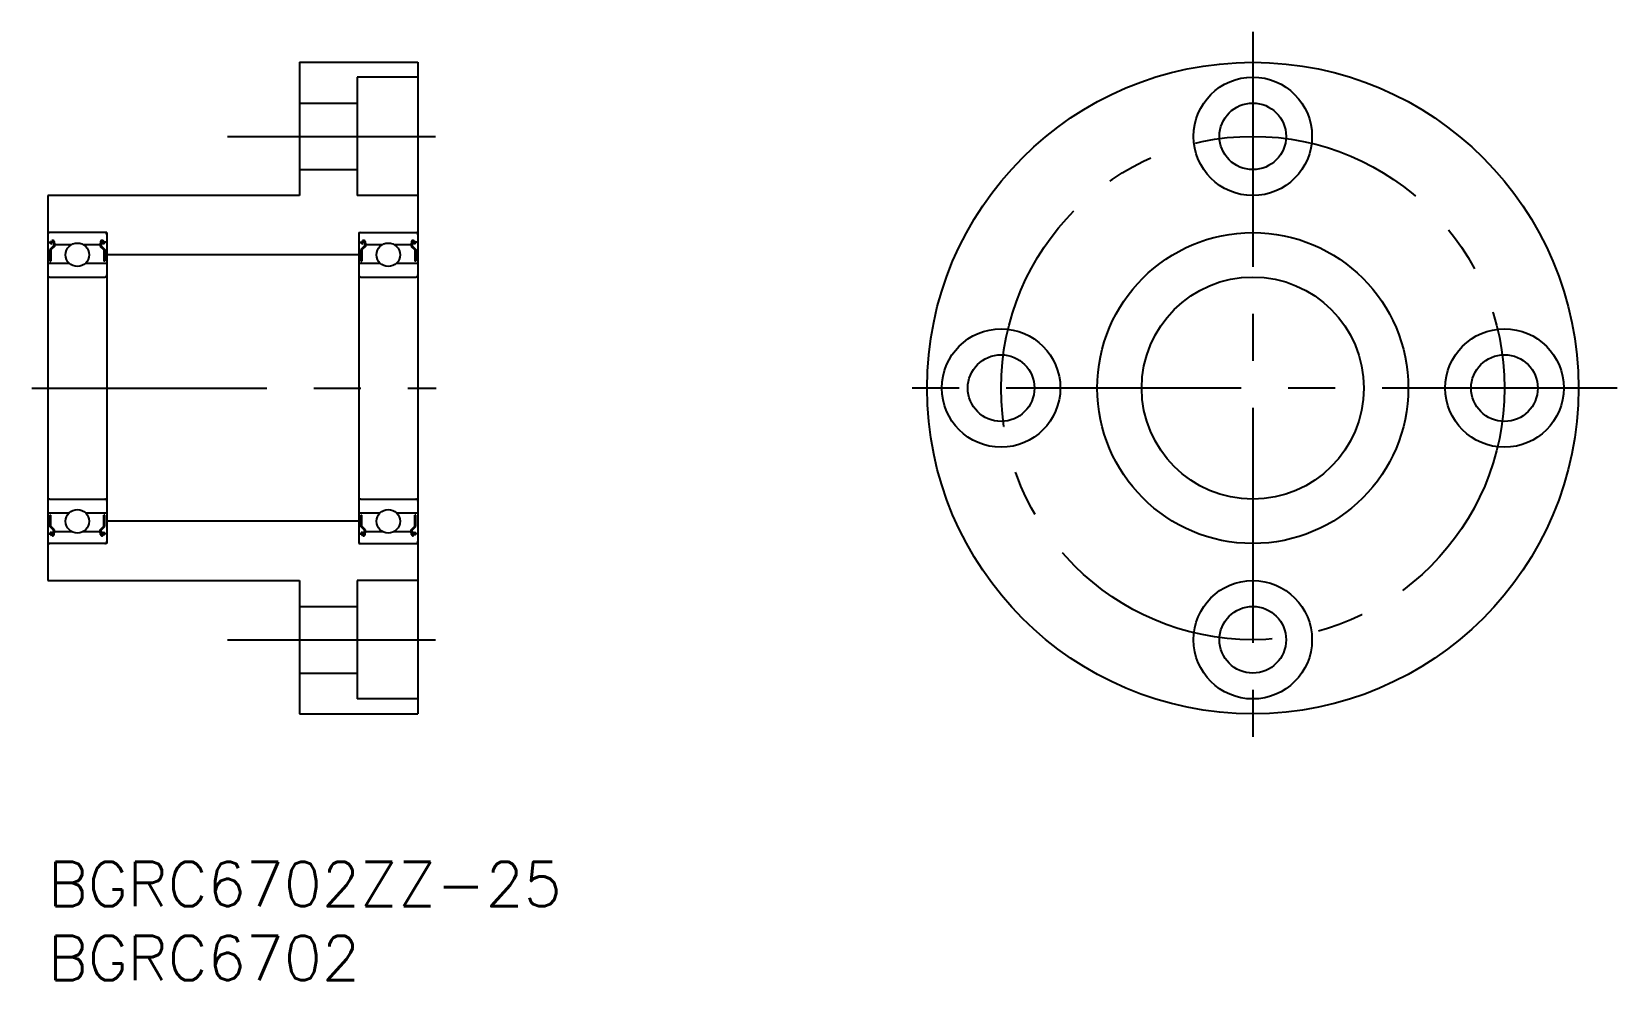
# Model space of a CAD drawing. Extents: x -1 to 106, y -8 to 56.
import ezdxf

# ---------------------------------------------------------------- set-up
doc = ezdxf.new("R2010")
doc.units = 0
doc.header["$LTSCALE"] = 0.5
doc.linetypes.add('CENTER', pattern=[50.8, 31.75, -6.35, 6.35, -6.35])
for name, color, linetype in [('MSM_CENTER', 1, 'CENTER'), ('MSM_CONTINUOUS', 7, 'CONTINUOUS'), ('MSM_PART_NUMBER', 7, 'CONTINUOUS')]:
    doc.layers.add(name, color=color, linetype=linetype)
doc.styles.get("Standard").update_dxf_attribs({"font": 'txt.shx', "height": 3, "bigfont": 'bigfont.shx'})

# ---------------------------------------------------------------- blocks, each defined once
blk = doc.blocks.new('*U10')
at = {"layer": 'MSM_PART_NUMBER'}
blk.add_text('BGRC6702ZZ-25', height=3, dxfattribs=at).set_placement((0, -3))
blk = doc.blocks.new('*U11')
at = {"layer": 'MSM_PART_NUMBER'}
blk.add_text('BGRC6702', height=3, dxfattribs=at).set_placement((0, -8))

msp = doc.modelspace()

# ---------------------------------------------------------------- linework, layer by layer
at = {"layer": 'MSM_CENTER'}
for p, q in [((81.39, 56.07), (81.39, 7.93)), ((12.15, 49), (26.18, 49)), ((-1.08, 32), (26.24, 32)), ((106.01, 32), (56.78, 32)), ((12.15, 15), (26.18, 15))]:
    msp.add_line(p, q, dxfattribs=at)
msp.add_circle((81.39, 32), 17, dxfattribs=at)
at = {"layer": 'MSM_CONTINUOUS'}
for p, q in [((17, 54), (25, 54)), ((17, 54), (17, 45)), ((25, 54), (25, 10)), ((20.9, 53), (20.9, 45)), ((25, 53), (20.9, 53)), ((17, 51.25), (20.9, 51.25)), ((17, 46.75), (20.9, 46.75)), ((0, 45), (0, 19)), ((17, 45), (0, 45)), ((25, 45), (20.9, 45)), ((4, 42.5), (0, 42.5)), ((0, 41.85), (0.18, 41.85)), ((0.03, 41.85), (0.18, 41.85)), ((0.18, 41.85), (0.26, 41.95)), ((0.23, 41.81), (0.31, 41.91)), ((0.28, 41.77), (0.23, 41.81)), ((0.37, 41.89), (0.39, 41.6)), ((0.44, 41.89), (0.45, 41.69)), ((3.56, 41.89), (3.55, 41.69)), ((3.63, 41.89), (3.61, 41.6)), ((3.77, 41.81), (3.69, 41.91)), ((3.72, 41.77), (3.77, 41.81)), ((3.82, 41.85), (3.74, 41.95)), ((3.97, 41.85), (3.82, 41.85)), ((4, 41.85), (3.82, 41.85)), ((4, 42.5), (4, 21.5)), ((21, 42.5), (21, 21.5)), ((21, 42.5), (25, 42.5)), ((21, 41.85), (21.18, 41.85)), ((21.03, 41.85), (21.18, 41.85)), ((21.18, 41.85), (21.26, 41.95)), ((21.23, 41.81), (21.31, 41.91)), ((21.28, 41.77), (21.23, 41.81)), ((21.37, 41.89), (21.39, 41.6)), ((21.44, 41.89), (21.45, 41.69)), ((24.56, 41.89), (24.55, 41.69)), ((24.63, 41.89), (24.61, 41.6)), ((24.77, 41.81), (24.69, 41.91)), ((24.72, 41.77), (24.77, 41.81)), ((24.82, 41.85), (24.74, 41.95)), ((24.97, 41.85), (24.82, 41.85)), ((25, 41.85), (24.82, 41.85)), ((0.39, 41.6), (0.14, 41.36)), ((0.14, 41.36), (0.14, 40.58)), ((0.24, 41.72), (0.19, 41.76)), ((0.45, 41.57), (0.21, 41.33)), ((0.21, 41.33), (0.21, 40.58)), ((0.24, 41.72), (0.28, 41.77)), ((0.45, 41.73), (0.45, 41.57)), ((0.45, 41.69), (1.61, 41.69)), ((2.39, 41.69), (3.55, 41.69)), ((3.55, 41.73), (3.55, 41.57)), ((3.55, 41.57), (3.79, 41.33)), ((3.61, 41.6), (3.86, 41.36)), ((3.76, 41.72), (3.72, 41.77)), ((3.76, 41.72), (3.81, 41.76)), ((3.79, 41.33), (3.79, 40.58)), ((3.86, 41.36), (3.86, 40.58)), ((21, 41), (4, 41)), ((21.39, 41.6), (21.14, 41.36)), ((21.14, 41.36), (21.14, 40.58)), ((21.24, 41.72), (21.19, 41.76)), ((21.45, 41.57), (21.21, 41.33)), ((21.21, 41.33), (21.21, 40.58)), ((21.24, 41.72), (21.28, 41.77)), ((21.45, 41.73), (21.45, 41.57)), ((21.45, 41.69), (22.61, 41.69)), ((23.39, 41.69), (24.55, 41.69)), ((24.55, 41.73), (24.55, 41.57)), ((24.55, 41.57), (24.79, 41.33)), ((24.61, 41.6), (24.86, 41.36)), ((24.76, 41.72), (24.72, 41.77)), ((24.76, 41.72), (24.81, 41.76)), ((24.79, 41.33), (24.79, 40.58)), ((24.86, 41.36), (24.86, 40.58)), ((0, 40.43), (1.45, 40.43)), ((0.14, 40.58), (0.21, 40.58)), ((2.55, 40.43), (4, 40.43)), ((3.86, 40.58), (3.79, 40.58)), ((21, 40.43), (22.45, 40.43)), ((21.14, 40.58), (21.21, 40.58)), ((23.55, 40.43), (25, 40.43)), ((24.86, 40.58), (24.79, 40.58)), ((0.15, 39.5), (3.85, 39.5)), ((21.15, 39.5), (24.85, 39.5)), ((0, 23.57), (1.45, 23.57)), ((0.15, 24.5), (3.85, 24.5)), ((2.55, 23.57), (4, 23.57)), ((21, 23.57), (22.45, 23.57)), ((21.15, 24.5), (24.85, 24.5)), ((23.55, 23.57), (25, 23.57)), ((0.14, 23.42), (0.21, 23.42)), ((0.14, 22.64), (0.14, 23.42)), ((0.39, 22.4), (0.14, 22.64)), ((0.21, 22.67), (0.21, 23.42)), ((0.45, 22.43), (0.21, 22.67)), ((3.55, 22.43), (3.79, 22.67)), ((3.61, 22.4), (3.86, 22.64)), ((3.79, 22.67), (3.79, 23.42)), ((3.86, 23.42), (3.79, 23.42)), ((3.86, 22.64), (3.86, 23.42)), ((21, 23), (4, 23)), ((21.14, 23.42), (21.21, 23.42)), ((21.14, 22.64), (21.14, 23.42)), ((21.39, 22.4), (21.14, 22.64)), ((21.21, 22.67), (21.21, 23.42)), ((21.45, 22.43), (21.21, 22.67)), ((24.55, 22.43), (24.79, 22.67)), ((24.61, 22.4), (24.86, 22.64)), ((24.79, 22.67), (24.79, 23.42)), ((24.86, 23.42), (24.79, 23.42)), ((24.86, 22.64), (24.86, 23.42)), ((0, 22.15), (0.18, 22.15)), ((4, 21.5), (0, 21.5)), ((0.03, 22.15), (0.18, 22.15)), ((0.18, 22.15), (0.26, 22.05)), ((0.24, 22.28), (0.19, 22.24)), ((0.28, 22.23), (0.23, 22.19)), ((0.23, 22.19), (0.31, 22.09)), ((0.24, 22.28), (0.28, 22.23)), ((0.37, 22.11), (0.39, 22.4)), ((0.44, 22.11), (0.45, 22.31)), ((0.45, 22.27), (0.45, 22.43)), ((0.45, 22.31), (1.61, 22.31)), ((2.39, 22.31), (3.55, 22.31)), ((3.55, 22.27), (3.55, 22.43)), ((3.56, 22.11), (3.55, 22.31)), ((3.63, 22.11), (3.61, 22.4)), ((3.77, 22.19), (3.69, 22.09)), ((3.76, 22.28), (3.72, 22.23)), ((3.72, 22.23), (3.77, 22.19)), ((3.82, 22.15), (3.74, 22.05)), ((3.76, 22.28), (3.81, 22.24)), ((4, 22.15), (3.82, 22.15)), ((3.97, 22.15), (3.82, 22.15)), ((21, 22.15), (21.18, 22.15)), ((21, 21.5), (25, 21.5)), ((21.03, 22.15), (21.18, 22.15)), ((21.18, 22.15), (21.26, 22.05)), ((21.24, 22.28), (21.19, 22.24)), ((21.28, 22.23), (21.23, 22.19)), ((21.23, 22.19), (21.31, 22.09)), ((21.24, 22.28), (21.28, 22.23)), ((21.37, 22.11), (21.39, 22.4)), ((21.44, 22.11), (21.45, 22.31)), ((21.45, 22.27), (21.45, 22.43)), ((21.45, 22.31), (22.61, 22.31)), ((23.39, 22.31), (24.55, 22.31)), ((24.55, 22.27), (24.55, 22.43)), ((24.56, 22.11), (24.55, 22.31)), ((24.63, 22.11), (24.61, 22.4)), ((24.77, 22.19), (24.69, 22.09)), ((24.76, 22.28), (24.72, 22.23)), ((24.72, 22.23), (24.77, 22.19)), ((24.82, 22.15), (24.74, 22.05)), ((24.76, 22.28), (24.81, 22.24)), ((25, 22.15), (24.82, 22.15)), ((24.97, 22.15), (24.82, 22.15)), ((0, 19), (17, 19)), ((17, 19), (17, 10)), ((20.9, 19), (20.9, 11)), ((25, 19), (20.9, 19)), ((17, 17.25), (20.9, 17.25)), ((17, 12.75), (20.9, 12.75)), ((25, 11), (20.9, 11)), ((17, 10), (25, 10))]:
    msp.add_line(p, q, dxfattribs=at)
for centre, radius in [((81.39, 32), 22), ((81.39, 49), 4), ((81.39, 49), 2.25), ((2, 41), 0.794), ((23, 41), 0.794), ((81.39, 32), 10.5), ((81.39, 32), 7.5), ((64.39, 32), 4), ((98.39, 32), 4), ((64.39, 32), 2.25), ((98.39, 32), 2.25), ((2, 23), 0.794), ((23, 23), 0.794), ((81.39, 15), 4), ((81.39, 15), 2.25)]:
    msp.add_circle(centre, radius, dxfattribs=at)
for centre, radius, start, end in [((0.15, 42.35), 0.15, 90, 180), ((0.23, 41.81), 0.0651, 140.0002, 230.0848), ((0.34, 41.88), 0.0977, 4.9968, 140.0002), ((0.34, 41.88), 0.0326, 2.8198, 140.0033), ((3.66, 41.88), 0.0977, 39.9998, 175.0032), ((3.66, 41.88), 0.0326, 39.9967, 177.1802), ((3.77, 41.81), 0.0651, 309.9152, 39.9998), ((3.85, 42.35), 0.15, 0, 90), ((21.15, 42.35), 0.15, 90, 180), ((21.23, 41.81), 0.0651, 140.0002, 230.0848), ((21.34, 41.88), 0.0977, 4.9968, 140.0002), ((21.34, 41.88), 0.0326, 2.8198, 140.0033), ((24.66, 41.88), 0.0977, 39.9998, 175.0032), ((24.66, 41.88), 0.0326, 39.9967, 177.1802), ((24.77, 41.81), 0.0651, 309.9152, 39.9998), ((24.85, 42.35), 0.15, 0, 90), ((0.15, 39.65), 0.15, 180, 270), ((3.85, 39.65), 0.15, 270, 0), ((21.15, 39.65), 0.15, 180, 270), ((24.85, 39.65), 0.15, 270, 0), ((0.15, 24.35), 0.15, 90, 180), ((3.85, 24.35), 0.15, 0, 90), ((21.15, 24.35), 0.15, 90, 180), ((24.85, 24.35), 0.15, 0, 90), ((0.15, 21.65), 0.15, 180, 270), ((0.23, 22.19), 0.0651, 129.9152, 219.9998), ((0.34, 22.12), 0.0977, 219.9998, 355.0032), ((0.34, 22.12), 0.0326, 219.9967, 357.1802), ((3.66, 22.12), 0.0977, 184.9968, 320.0002), ((3.66, 22.12), 0.0326, 182.8198, 320.0033), ((3.77, 22.19), 0.0651, 320.0002, 50.0848), ((3.85, 21.65), 0.15, 270, 0), ((21.15, 21.65), 0.15, 180, 270), ((21.23, 22.19), 0.0651, 129.9152, 219.9998), ((21.34, 22.12), 0.0977, 219.9998, 355.0032), ((21.34, 22.12), 0.0326, 219.9967, 357.1802), ((24.66, 22.12), 0.0977, 184.9968, 320.0002), ((24.66, 22.12), 0.0326, 182.8198, 320.0033), ((24.77, 22.19), 0.0651, 320.0002, 50.0848), ((24.85, 21.65), 0.15, 270, 0)]:
    msp.add_arc(centre, radius, start, end, dxfattribs=at)

# ---------------------------------------------------------------- block references
for name in ['*U10', '*U11']:
    msp.add_blockref(name, (0, 0), dxfattribs=at)

doc.saveas('drawing.dxf')
